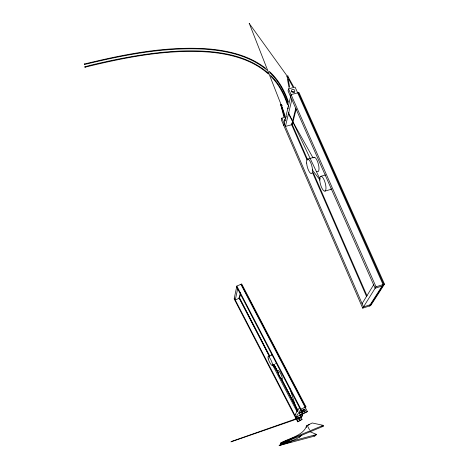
<?xml version="1.0" encoding="UTF-8"?>
<svg xmlns="http://www.w3.org/2000/svg" width="469" height="469" viewBox="0 0 469 469"><rect width="100%" height="100%" fill="white"/><g stroke="black" fill="none" stroke-linecap="round" stroke-linejoin="round"><path stroke-width="0.7" d="M299.286 413.23L299.908 412.814L299.263 413.283L300.353 415.37L301.86 414.584L300.353 415.329M249.227 23.796L249.602 23.632M306.55 425.793C303.707 435.531 288.628 438.427 280.767 442.988L280.984 443.85L323.164 426.344L323.241 425.354L312.237 422.979L306.55 425.793L306.626 427.54M299.738 412.614L301.209 411.846M281.711 105.203L281.06 105.22L281.617 105.343M305.149 408.018L305.94 406.787L241.687 283.98L236.833 286.072L234.154 298.87L297.674 421.807L302.042 419.374L299.914 415.276L299.58 415.792L300.383 415.411M237.654 288.816L235.274 299.961L239.571 298.091L240.521 293.893M239.184 298.261L240.439 292.668M286.67 116.84L281.828 118.153L281.406 119.994L362.713 308.156L370.668 305.606L384.492 284.126L298.982 92.499L291.073 94.615L283.78 125.493M369.349 306.028L383.085 284.572L295.107 87.111L288.529 88.858L288.054 90.916L375.136 288.224L382.874 285.773M291.859 99.534L285.41 126.437L292.281 124.555L296.22 108.949M291.654 124.725L295.757 108.415M288.406 113L288.834 112.789M288.881 112.888L288.464 113.105M319.512 178.736L319.946 178.525M319.987 178.642L319.588 178.841M287.896 77.42L287.216 77.473L287.966 77.039L287.708 76.676L287.462 77.215L288.664 77.297A1.524 0.768 -26.3 0 1 288.3 78.012L287.345 78.118A1.524 0.768 -26.3 0 1 287.702 77.403L287.825 77.291M362.086 303.642L373.629 284.8M299.474 407.608L294.819 415.141L295.968 414.596M362.713 308.156L376.021 286.805L384.492 284.126M370.012 305.817L383.789 284.349L298.319 92.674M301.397 412.954L302.142 411.8M302.886 410.639L303.631 409.484M299.978 415.598L300.312 415.083L295.88 417.193M301.567 413.142L303.941 409.449M305.167 407.549L305.524 406.986L241.283 284.155M303.162 411.102L303.959 409.871M297.674 421.807L302.042 419.374M236.657 286.899L302.786 413.969L303.144 413.424L307.33 411.43L240.878 284.325M307.218 425.623L307.822 425.301M307.33 411.43L306.961 411.981L302.786 413.969M300.488 435.924L299.316 437.343M288.206 113.967L288.582 113.744M288.623 113.826L288.288 114.037M280.995 105.812L281.605 105.601M281.605 105.654L281.259 105.824L282.139 105.554A1.442 0.692 -25.2 0 1 282.197 106.1L281.23 106.492A1.442 0.692 -25.3 0 1 281.171 105.947L281.007 105.853M249.168 23.708L249.537 23.544M301.819 435.091C296.138 440.362 288.025 441.757 280.867 444.032L279.143 445.55L314.775 436.029L316.669 434.493L310.027 431.732M299.726 412.538L301.174 411.8M280.949 104.816L281.312 104.663M281.324 104.739L280.984 104.88M230.924 441.886L293.483 420.224C295.81 418.647 303.349 418.536 302.042 414.655M296.971 411.553L272.448 364.689M296.027 436.838L280.984 443.85M299.879 413.095L299.286 413.295L299.931 413.072M305.94 406.787L300.928 409.167L295.558 417.709L297.282 416.888M268.168 356.616L272.19 354.787M308.092 425.184L308.901 424.85M309.171 424.732L309.71 424.509M280.767 442.988L323.241 425.354M291.243 441.728L279.143 445.55M231.223 441.54L293.893 419.567C296.015 417.867 303.836 418.09 302.376 414.057M297.17 411.307L289.883 388.42M287.268 77.016L286.77 76.816A1.524 0.768 -26.4 0 1 287.122 76.101L288.083 75.996A1.524 0.774 -26.3 0 1 287.778 76.652L287.796 76.664M370.821 304.557L363.498 306.902L281.828 118.153M281.16 105.285L280.691 105.238A1.442 0.698 -25.3 0 1 280.626 104.693L281.593 104.306A1.442 0.698 -25.2 0 1 281.652 104.851M324.999 191.088L331.624 189.159M320.913 176.268L325.568 174.931M307.652 159.097L314.13 157.267M280.867 444.032L316.669 434.493M84.514 63.983C124.531 54.216 165.745 46.056 207.14 48.811C227.658 50.423 248.904 55.283 265.442 68.169M84.66 64.464C122.69 55.213 162.514 47.263 202.192 49.022C225.003 50.247 249.062 55.102 267.025 70.127M85.053 67.155C85.053 67.02 84.965 66.926 84.924 66.815C91.906 64.693 99.604 63.18 106.891 61.48C133.073 55.805 159.677 51.461 186.504 50.875C215.019 50.505 246.53 53.923 268.755 73.633M85.047 67.178C125.545 57.294 167.292 48.928 209.186 52.088C230.291 53.935 252.322 59.493 268.42 74.032M321.798 426.051L323.164 426.344M287.274 76.617L287.608 76.213M313.456 435.478L314.775 436.029M269.183 71.323C278.316 79.449 284.484 90.341 288.371 101.82M269.698 72.513C278.439 80.562 284.29 91.285 288.06 102.506M270.437 75.216C278.697 83.124 284.273 93.401 287.814 104.194M270.9 76.406C278.826 84.256 284.067 94.357 287.503 104.874M312.512 170.2L319.735 179.656M287.427 76.406L249.373 23.667L281.142 104.775M272.425 364.149L277.736 371.712M288.658 77.819L293.723 86.976M288.693 79.243L292.849 86.771M288.417 113.897L312.923 157.672M236.833 286.072L303.144 413.424M239.284 297.534L269.628 355.983M274.013 364.425L278.398 372.867M281.429 378.712L297.956 410.539M239.501 298.137L269.775 356.452M273.808 364.225L277.507 371.354M281.547 379.128L297.692 410.228M238.897 297.704L269.569 356.815M273.615 364.606L297.891 411.377M234.312 298.102L298.003 421.303M307.283 425.524L309.511 429.839M288.646 112.947L319.752 178.683M84.924 66.692L85.03 67.155M84.531 64.013L84.655 64.452L84.514 64.036M288.529 88.858L376.021 286.805M291.953 123.804L307.435 159.284M313.274 172.674L367.022 295.851M291.325 123.974L307.095 160.134M312.641 172.856L366.652 296.736M284.484 116.593L282.127 107.501M283.856 116.851L281.265 106.486M284.607 116.5L281.488 107.366M284.935 115.421L282.115 107.137M289.66 87.181L288.089 78.733M288.974 87.392L287.397 78.874M297.68 418.125A1.161 1.108 41.6 0 1 298.964 417.732M299.445 418.049A1.161 1.108 41.6 0 1 299.527 419.526M302.734 410.234A1.208 1.143 39.9 0 1 304.393 409.888A1.208 1.143 39.9 0 1 304.739 411.565M297.821 418.125A1.161 1.108 41.5 0 1 299.492 417.31A1.161 1.108 41.5 0 1 299.685 419.192A1.161 1.108 41.5 0 1 297.868 418.571M276.481 363.252A4.848 1.12 65.4 0 1 275.584 363.311M271.991 355.297A4.848 1.12 65.4 0 1 272.29 354.746M288.64 106.322A1.278 0.61 -25.5 0 1 288.64 105.525M288.195 108.837A1.272 0.604 -25.4 0 1 288.206 107.864M331.847 189.03A7.68 2.515 74.6 0 1 330.827 189.113M313.474 157.83A7.486 2.374 75.1 0 1 318.433 164.343A7.486 2.374 75.1 0 1 316.792 171.308M291.542 91.648A1.77 1.483 12.2 0 1 294.292 92.598M284.577 120.773A1.671 1.425 12.3 0 1 285.398 120.469M284.906 120.961A1.683 1.43 12.3 0 1 285.832 118.628M312.266 170.253L312.753 170.095L312.266 170.235M319.489 179.709L319.975 179.539L319.489 179.691M300.781 414.666L302.3 413.904L300.781 414.666M303.009 410.639A1.208 1.149 39.8 0 0 305.026 411.108A1.208 1.149 39.8 0 0 304.34 409.161A1.208 1.149 39.8 0 0 303.009 410.639M277.959 372.703A4.954 1.131 65.1 0 0 281.986 379.421A4.954 1.131 65.1 0 0 280.063 372.591A4.954 1.131 65.1 0 0 277.959 372.703M268.268 358.914A4.854 1.096 65.4 0 0 272.172 365.445A4.854 1.096 65.4 0 0 270.238 358.668A4.854 1.096 65.4 0 0 268.268 358.914M319.758 180.172A7.692 2.456 74.6 0 0 324.759 191.147A7.692 2.456 74.6 0 0 324.061 179.797A7.692 2.456 74.6 0 0 319.758 180.172M306.632 163.036A7.498 2.316 75 0 0 311.422 173.606A7.498 2.316 75 0 0 310.619 162.403A7.498 2.316 75 0 0 306.632 163.036M291.923 91.906A1.776 1.489 12.2 0 0 294.819 91.262A1.776 1.489 12.2 0 0 292.533 89.397A1.776 1.489 12.2 0 0 291.923 91.906"/></g></svg>
